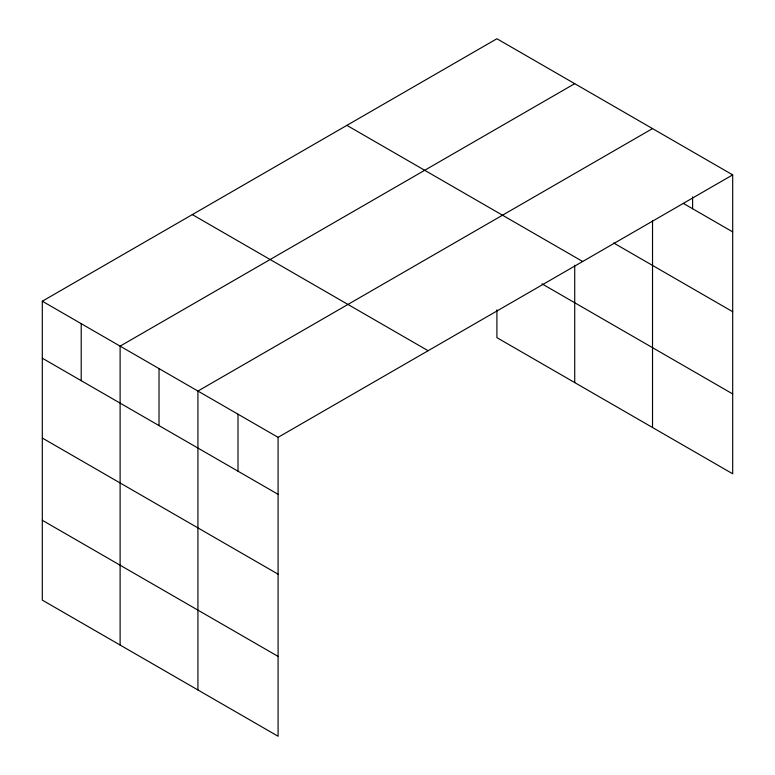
<?xml version="1.0" encoding="UTF-8"?>
<svg xmlns="http://www.w3.org/2000/svg" width="775" height="775" viewBox="0 0 775 775"><rect width="100%" height="100%" fill="white"/><g stroke="black" fill="none" stroke-linecap="round" stroke-linejoin="round"><path stroke-width="1.16" d="M732.695 174.879L278.089 437.342L278.089 736.25L42.305 600.121L42.305 301.213L496.911 38.75L732.695 174.879L732.695 473.787L496.911 337.658L496.911 309.835M652.531 220.672L652.531 427.5M574.721 83.671L120.115 346.134L120.115 645.042M652.531 128.592L197.925 391.055L197.925 689.963M683.366 203.399L732.695 231.88M613.626 242.963L732.695 311.705M346.89 125.366L582.674 261.495M541.958 283.834L732.695 393.952M192.326 214.597L428.11 350.726M42.305 301.213L278.089 437.342M42.305 358.215L278.089 494.343M42.305 438.04L278.089 574.168M42.305 520.287L278.089 656.415M692.608 196.86L692.608 208.737M574.721 265.253L574.721 382.579M238.002 414.199L238.002 471.2M159.02 368.6L159.02 425.591M81.21 323.679L81.21 380.67"/></g></svg>
